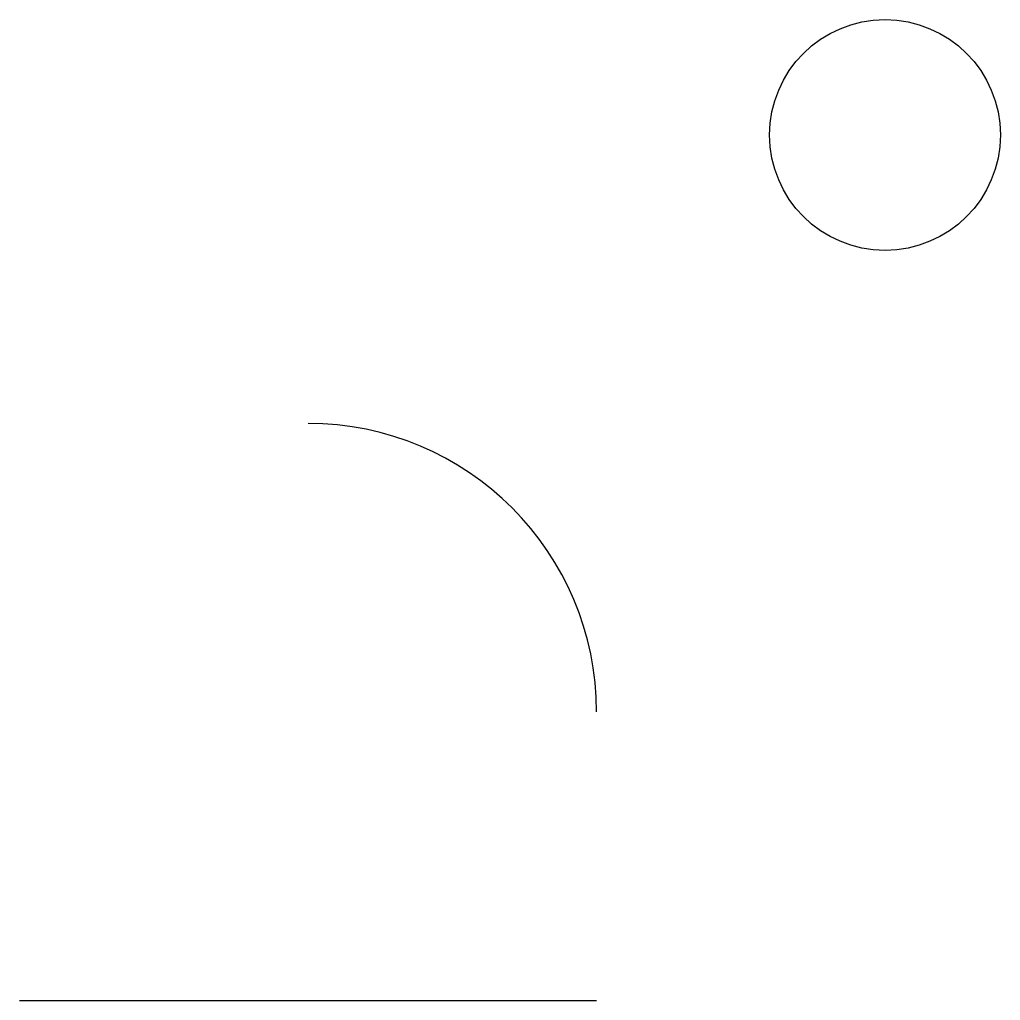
# Model space of a CAD drawing. Header units: millimetres. Extents: x 0 to 17, y 0 to 17.
import ezdxf

# ---------------------------------------------------------------- set-up
doc = ezdxf.new("R2010")
doc.units = ezdxf.units.MM

msp = doc.modelspace()

# ---------------------------------------------------------------- linework, layer by layer
msp.add_line((0, 0), (10, 0))
msp.add_circle((15, 15), 2)
msp.add_arc((5, 5), 5, 0, 90)

doc.saveas('drawing.dxf')
